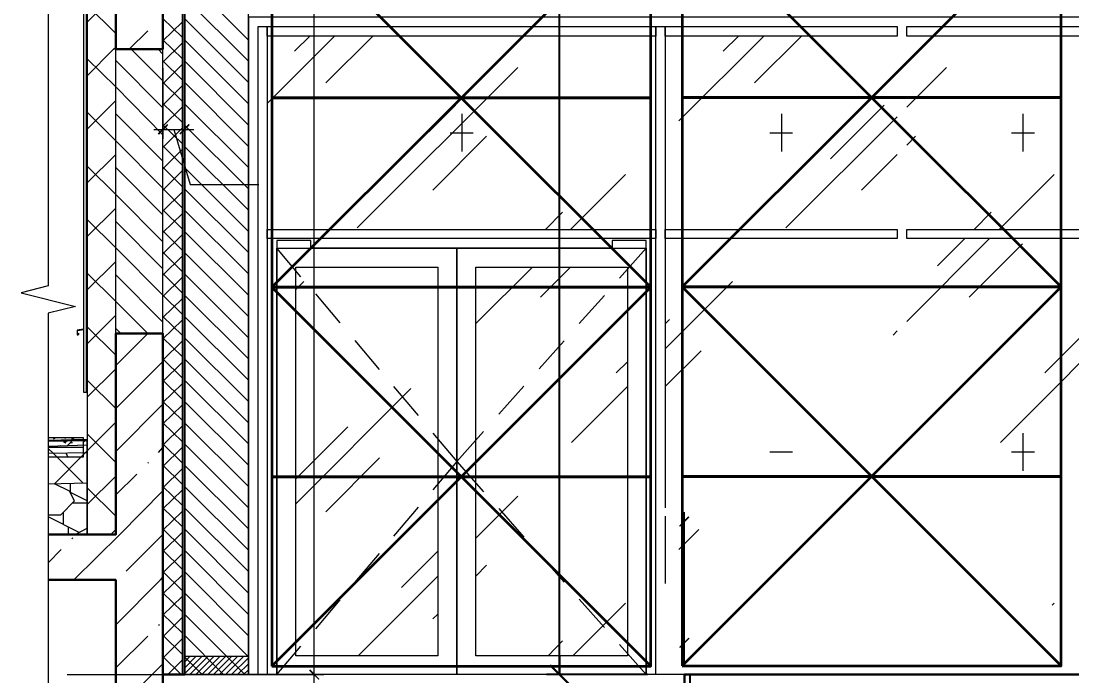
# Model space of a CAD drawing. Header units: millimetres. Extents: x -356862 to 418287, y 0 to 839748.
# Drawn here: x 315538 to 321085, y 797398 to 800855 of the extents above; entities that cross this region are included whole.
import ezdxf

# ---------------------------------------------------------------- set-up
doc = ezdxf.new("R2010")
doc.units = ezdxf.units.MM
doc.layers.add('0) строит. леса', color=20, linetype='Continuous', lineweight=30)
doc.layers.add('PDF _Геометрия', color=7, linetype='Continuous', true_color=0xbababa)
doc.layers.add('PDF _Сплошная заливка', color=7, linetype='Continuous', true_color=0xf50000)
doc.styles.add('СПДС', font='isocpeur.ttf', dxfattribs={"width": 0.9})
doc.dimstyles.new('Размера А3', dxfattribs={"dimtxt": 200, "dimasz": 100, "dimexe": 70, "dimexo": 100, "dimgap": 20, "dimtad": 1, "dimdec": 0, "dimrnd": 10, "dimzin": 0, "dimdsep": 46, "dimtxsty": 'СПДС', "dimblk": 'ARROWHEAD_6', "dimcen": 1, "dimclrd": 256, "dimclre": 256, "dimclrt": 256, "dimazin": 0, "dimtfac": 1, "dimtdec": 0, "dimtmove": 2, "dimatfit": 3, "dimfxl": 1, "dimtolj": 1, "dimtzin": 0, "dimarcsym": 0})

# ---------------------------------------------------------------- blocks, each defined once
blk = doc.blocks.new('ARROWHEAD_6')
at = {"color": 0, "linetype": 'Continuous'}
for p, q in [((0, 0), (-1, 0)), ((-0.5, -0.5), (0.5, 0.5))]:
    blk.add_line(p, q, dxfattribs=at)
blk = doc.blocks.new('*D14016')
at = {"layer": '0) строит. леса', "lineweight": -2, "transparency": 16777216}
for p, q in [((318844.4, 805488), (318310.7, 805488)), ((318844.4, 797405.5), (318310.7, 797405.5))]:
    blk.add_line(p, q, dxfattribs=at)
at = {"layer": '0) строит. леса', "color": 18, "lineweight": -2, "true_color": 0x000000, "transparency": 16777216}
blk.add_line((318380.7, 797505.5), (318380.7, 805388), dxfattribs=at)
at = {"layer": 'Defpoints', "color": 0, "transparency": 16777216}
for p in [(318380.7, 805488), (318944.4, 805488), (318944.4, 797405.5)]:
    blk.add_point(p, dxfattribs=at)
at = {"layer": '0) строит. леса', "color": 18, "lineweight": -2, "true_color": 0x000000, "transparency": 16777216, "xscale": 100, "yscale": 100, "zscale": 100}
for p, rotation in [((318380.7, 805488), 90), ((318380.7, 797405.5), 270)]:
    blk.add_blockref('ARROWHEAD_6', p, dxfattribs=dict(at, rotation=rotation))
at = {"layer": '0) строит. леса', "color": 18, "true_color": 0x000000, "transparency": 16777216, "insert": (318160.7, 801446.8), "char_height": 400, "attachment_point": 5, "rotation": 90, "style": 'СПДС'}
blk.add_mtext('\\A1;8000', dxfattribs=at)

msp = doc.modelspace()

# ---------------------------------------------------------------- linework, layer by layer
at = {"color": 1, "lineweight": 35}
for points in [[(316861.5817, 800449.4637), (318861.5817, 800449.4637), (318861.5817, 801449.4637), (316861.5817, 801449.4637)], [(319027.3804, 800451.3377), (321027.3804, 800451.3377), (321027.3804, 801451.3377), (319027.3804, 801451.3377)], [(316861.5817, 799449.4637), (318861.5817, 799449.4637), (318861.5817, 800449.4637), (316861.5817, 800449.4637)], [(319027.3804, 799451.3377), (321027.3804, 799451.3377), (321027.3804, 800451.3377), (319027.3804, 800451.3377)], [(316861.5817, 798449.4637), (318861.5817, 798449.4637), (318861.5817, 799449.4637), (316861.5817, 799449.4637)], [(319027.3804, 798451.3377), (321027.3804, 798451.3377), (321027.3804, 799451.3377), (319027.3804, 799451.3377)], [(316861.5817, 797449.4637), (318861.5817, 797449.4637), (318861.5817, 798449.4637), (316861.5817, 798449.4637)], [(319027.3804, 797451.3377), (321027.3804, 797451.3377), (321027.3804, 798451.3377), (319027.3804, 798451.3377)]]:
    msp.add_lwpolyline(points, close=True, dxfattribs=at)
for points in [[(316861.5817, 799449.4637), (318861.5817, 801449.4637)], [(316861.5817, 801449.4637), (318861.5817, 799449.4637)], [(319027.3804, 799451.3377), (321027.3804, 801451.3377)], [(319027.3804, 801451.3377), (321027.3804, 799451.3377)], [(316861.5817, 797449.4637), (318861.5817, 799449.4637)], [(316861.5817, 799449.4637), (318861.5817, 797449.4637)], [(319027.3804, 797451.3377), (321027.3804, 799451.3377)], [(319027.3804, 799451.3377), (321027.3804, 797451.3377)]]:
    msp.add_lwpolyline(points, dxfattribs=at)
at = {"layer": 'PDF _Геометрия', "color": 7, "lineweight": 5}
for points in [[(315681.5872, 806023.5707), (315681.5872, 805936.7764), (315681.5872, 799456.8369), (315537.6356, 799420.849), (315825.5388, 799348.8732), (315681.5872, 799312.8853), (315681.5872, 792835.0627), (315681.5872, 792748.2683)], [(315886.93, 805936.7764), (315886.93, 798895.849), (315886.93, 798144.3369), (315886.93, 798616.4135), (315886.93, 798646.0506), (315681.5872, 798641.8167)], [(315867.8776, 805936.7764), (315867.8776, 798895.849), (315886.93, 798895.849)], [(315882.6961, 798895.849), (315882.6961, 805936.7764)], [(317015.2566, 799505.5264), (316888.2405, 799655.8288), (316888.2405, 797405.5264), (317015.2566, 797555.8288)], [(316888.2405, 797405.5264), (316888.2405, 799655.8288)], [(318696.1034, 797564.2965), (318837.938, 797405.5264), (318837.938, 799655.8288), (318696.1034, 799497.0586)], [(318837.938, 799655.8288), (318837.938, 797405.5264)], [(317091.4663, 799414.4982), (317220.5993, 799262.0788)], [(318617.7768, 799406.0304), (318484.4098, 799257.8449)], [(316037.2324, 798144.3369), (316037.2324, 799204.9215)], [(317298.9259, 799168.9336), (317428.059, 799016.5143)], [(318403.9663, 799166.8167), (318272.7163, 799018.6312)], [(317504.2687, 798925.4861), (317633.4018, 798773.0667)], [(318192.2727, 798927.603), (318058.9058, 798779.4175)], [(317711.7284, 798679.9215), (317838.7445, 798529.6191), (317711.7284, 798381.4336)], [(317978.4622, 798688.3893), (317838.7445, 798529.6191), (317978.4622, 798370.849)], [(315681.5872, 798555.0224), (315867.8776, 798555.0224), (315867.8776, 798654.5183), (315681.5872, 798654.5183)], [(317633.4018, 798288.2885), (317504.2687, 798135.8691)], [(318058.9058, 798281.9377), (318192.2727, 798131.6353)], [(316037.2324, 798144.3369), (316037.2324, 798144.3369)], [(317428.059, 798044.8409), (317298.9259, 797892.4215)], [(318272.7163, 798042.724), (318403.9663, 797892.4215)], [(317220.5993, 797799.2764), (317091.4663, 797646.857)], [(318484.4098, 797803.5103), (318617.7768, 797653.2078)], [(318988.2405, 797325.0828), (319039.0469, 797325.0828), (319039.0469, 797405.5264), (316287.0308, 797405.5264)]]:
    msp.add_lwpolyline(points, dxfattribs=at)
at = {"layer": 'PDF _Геометрия', "color": 161, "lineweight": 9, "true_color": 0x7f9fff}
for points in [[(316401.3453, 804905.8288), (316536.8292, 804905.8288), (316536.8292, 805487.9861), (321539.1477, 805487.9861), (321539.1477, 805077.3006), (316737.938, 805077.3006), (316737.938, 801525.0828), (321539.1477, 801525.0828), (321539.1477, 800875.1836), (316737.938, 800875.1836), (316737.938, 797405.5264), (316401.3453, 797405.5264)], [(316287.0308, 804905.8288), (316388.6437, 804905.8288), (316388.6437, 797405.5264), (316287.0308, 797405.5264)]]:
    msp.add_lwpolyline(points, close=True, dxfattribs=at)
at = {"layer": 'PDF _Геометрия', "color": 7, "lineweight": 9}
for points in [[(316737.938, 797405.5264), (316737.938, 805487.9861)], [(316037.2324, 799204.9215), (316037.2324, 800705.8288)], [(316287.0308, 799204.9215), (316287.0308, 800705.8288)], [(315867.8776, 798646.0506), (315886.93, 798646.0506)]]:
    msp.add_lwpolyline(points, dxfattribs=at)
at = {"layer": 'PDF _Геометрия', "color": 7, "lineweight": 18}
for points in [[(317085.1155, 797354.7199), (317085.1155, 804956.6353)], [(316287.0308, 800606.3328), (316287.0308, 800233.7522)], [(316401.3453, 800606.3328), (316401.3453, 800233.7522)], [(316238.3413, 800282.4417), (316450.0348, 800282.4417)], [(316344.188, 800282.4417), (316430.9824, 799992.4215), (316792.9784, 799992.4215)], [(319039.0469, 797454.2159), (319039.0469, 798262.8853)], [(319039.0469, 797505.0224), (319039.0469, 797623.5707)], [(315781.0832, 797405.5264), (317135.9219, 797405.5264)]]:
    msp.add_lwpolyline(points, dxfattribs=at)
at = {"layer": 'PDF _Геометрия', "color": 161, "lineweight": 30, "true_color": 0x7f9fff}
msp.add_lwpolyline([(316287.0308, 804905.8288), (316401.3453, 804905.8288), (316401.3453, 797405.5264), (316287.0308, 797405.5264)], dxfattribs=at)
at = {"layer": 'PDF _Геометрия', "color": 7, "lineweight": 30}
msp.add_lwpolyline([(316287.0308, 800705.8288), (316287.0308, 801525.0828), (316037.2324, 801525.0828), (316037.2324, 800705.8288)], close=True, dxfattribs=at)
at = {"layer": 'PDF _Геометрия', "color": 161, "lineweight": 9, "true_color": 0x7f9fff}
for points in [[(316737.938, 800754.5183), (316401.3453, 801093.228)], [(316737.938, 800642.3207), (316401.3453, 800981.0304)], [(316388.6437, 800769.3369), (316287.0308, 800868.8328)], [(316388.6437, 800849.7804), (316287.0308, 800750.2844)], [(316737.938, 800530.1232), (316401.3453, 800868.8328)], [(316388.6437, 800657.1393), (316287.0308, 800756.6353)], [(316388.6437, 800737.5828), (316287.0308, 800638.0869)], [(316737.938, 800417.9256), (316401.3453, 800756.6353)], [(316388.6437, 800544.9417), (316287.0308, 800644.4377)], [(316388.6437, 800625.3853), (316287.0308, 800523.7724)], [(316737.938, 800305.728), (316401.3453, 800644.4377)], [(316388.6437, 800432.7441), (316287.0308, 800532.2401)], [(316388.6437, 800513.1877), (316287.0308, 800411.5748)], [(316737.938, 800193.5304), (316401.3453, 800532.2401)], [(316388.6437, 800320.5465), (316287.0308, 800420.0425)], [(316388.6437, 800400.9901), (316287.0308, 800299.3772)], [(316737.938, 800081.3328), (316401.3453, 800417.9256)], [(316388.6437, 800208.349), (316287.0308, 800307.8449)], [(316388.6437, 800288.7925), (316287.0308, 800187.1796)], [(316737.938, 799969.1353), (316401.3453, 800305.728)], [(316388.6437, 800094.0344), (316287.0308, 800195.6474)], [(316388.6437, 800176.5949), (316287.0308, 800074.982)], [(316737.938, 799856.9377), (316401.3453, 800193.5304)], [(316388.6437, 799981.8369), (316287.0308, 800083.4498)], [(316388.6437, 800064.3974), (316287.0308, 799962.7844)], [(316737.938, 799744.7401), (316401.3453, 800081.3328)], [(316388.6437, 799869.6393), (316287.0308, 799971.2522)], [(316388.6437, 799952.1998), (316287.0308, 799850.5869)], [(316737.938, 799632.5425), (316401.3453, 799969.1353)], [(316388.6437, 799757.4417), (316287.0308, 799859.0546)], [(316388.6437, 799837.8853), (316287.0308, 799738.3893)], [(316737.938, 799520.3449), (316401.3453, 799856.9377)], [(316388.6437, 799645.2441), (316287.0308, 799746.857)], [(316388.6437, 799725.6877), (316287.0308, 799626.1917)], [(316737.938, 799408.1474), (316401.3453, 799744.7401)], [(316388.6437, 799533.0465), (316287.0308, 799634.6594)], [(316388.6437, 799613.4901), (316287.0308, 799513.9941)], [(316737.938, 799295.9498), (316401.3453, 799632.5425)], [(316388.6437, 799420.849), (316287.0308, 799522.4619)], [(316388.6437, 799501.2925), (316287.0308, 799401.7965)], [(316737.938, 799183.7522), (316401.3453, 799520.3449)], [(316388.6437, 799308.6514), (316287.0308, 799408.1474)], [(316388.6437, 799389.0949), (316287.0308, 799289.599)], [(316737.938, 799071.5546), (316401.3453, 799408.1474)], [(316388.6437, 799196.4538), (316287.0308, 799295.9498)], [(316388.6437, 799276.8974), (316287.0308, 799177.4014)], [(316737.938, 798959.357), (316401.3453, 799295.9498)], [(316388.6437, 799084.2562), (316287.0308, 799183.7522)], [(316388.6437, 799164.6998), (316287.0308, 799065.2038)], [(316737.938, 798847.1594), (316401.3453, 799183.7522)], [(316388.6437, 798972.0586), (316287.0308, 799071.5546)], [(316388.6437, 799052.5022), (316287.0308, 798953.0062)], [(316737.938, 798734.9619), (316401.3453, 799071.5546)], [(316388.6437, 798859.8611), (316287.0308, 798959.357)], [(316737.938, 798622.7643), (316401.3453, 798959.357)], [(316388.6437, 798940.3046), (316287.0308, 798840.8086)], [(316388.6437, 798747.6635), (316287.0308, 798847.1594)], [(316737.938, 798510.5667), (316401.3453, 798847.1594)], [(316388.6437, 798828.107), (316287.0308, 798728.6111)], [(316388.6437, 798635.4659), (316287.0308, 798734.9619)], [(316737.938, 798398.3691), (316401.3453, 798734.9619)], [(316388.6437, 798715.9094), (316287.0308, 798616.4135)], [(316388.6437, 798523.2683), (316287.0308, 798622.7643)], [(316737.938, 798286.1715), (316401.3453, 798622.7643)], [(316388.6437, 798603.7119), (316287.0308, 798504.2159)], [(316388.6437, 798411.0707), (316287.0308, 798510.5667)], [(316737.938, 798173.974), (316401.3453, 798510.5667)], [(316388.6437, 798491.5143), (316287.0308, 798392.0183)], [(316388.6437, 798298.8732), (316287.0308, 798398.3691)], [(316737.938, 798061.7764), (316401.3453, 798398.3691)], [(316388.6437, 798379.3167), (316287.0308, 798279.8207)], [(316388.6437, 798186.6756), (316287.0308, 798286.1715)], [(316737.938, 797949.5788), (316401.3453, 798286.1715)], [(316388.6437, 798267.1191), (316287.0308, 798167.6232)], [(316388.6437, 798074.478), (316287.0308, 798173.974)], [(316737.938, 797835.2643), (316401.3453, 798173.974)], [(316388.6437, 798154.9215), (316287.0308, 798055.4256)], [(316388.6437, 797962.2804), (316287.0308, 798061.7764)], [(316737.938, 797723.0667), (316401.3453, 798061.7764)], [(316388.6437, 798042.724), (316287.0308, 797943.228)], [(316388.6437, 797850.0828), (316287.0308, 797949.5788)], [(316737.938, 797610.8691), (316401.3453, 797949.5788)], [(316388.6437, 797930.5264), (316287.0308, 797831.0304)], [(316388.6437, 797737.8853), (316287.0308, 797837.3812)], [(316737.938, 797498.6715), (316401.3453, 797837.3812)], [(316388.6437, 797818.3288), (316287.0308, 797718.8328)], [(316388.6437, 797625.6877), (316287.0308, 797725.1836)], [(316718.8856, 797405.5264), (316401.3453, 797725.1836)], [(316388.6437, 797706.1312), (316287.0308, 797604.5183)], [(316388.6437, 797513.4901), (316287.0308, 797612.9861)], [(316606.688, 797405.5264), (316401.3453, 797612.9861)], [(316388.6437, 797593.9336), (316287.0308, 797492.3207)], [(316382.2929, 797405.5264), (316287.0308, 797500.7885)], [(316494.4905, 797405.5264), (316401.3453, 797498.6715)], [(316388.6437, 797481.7361), (316312.434, 797405.5264)]]:
    msp.add_lwpolyline(points, dxfattribs=at)
at = {"layer": 'PDF _Геометрия', "color": 8, "lineweight": 9, "true_color": 0x808080}
for points in [[(315886.93, 800849.7804), (316037.2324, 801000.0828)], [(316037.2324, 800788.3893), (315886.93, 800938.6917)], [(316109.2082, 800705.8288), (316206.5872, 800803.2078)], [(315886.93, 800566.1111), (316026.6477, 800705.8288), (316037.2324, 800716.4135)], [(316287.0308, 800538.5909), (316119.7929, 800705.8288)], [(316287.0308, 800680.4256), (316261.6276, 800705.8288)], [(316287.0308, 800254.9215), (316037.2324, 800506.8369), (315886.93, 800655.0224)], [(316287.0308, 800396.7562), (316037.2324, 800646.5546)], [(315886.93, 800284.5586), (316037.2324, 800434.8611)], [(316287.0308, 799973.3691), (316037.2324, 800223.1675), (315886.93, 800373.4699)], [(316287.0308, 800115.2038), (316037.2324, 800365.0022)], [(315886.93, 800000.8893), (316037.2324, 800151.1917)], [(316287.0308, 799689.6998), (316037.2324, 799939.4982), (315886.93, 800089.8006)], [(316287.0308, 799831.5344), (316037.2324, 800081.3328)], [(315886.93, 799717.2199), (316037.2324, 799867.5224)], [(316287.0308, 799408.1474), (316037.2324, 799657.9457), (315886.93, 799808.2482)], [(316287.0308, 799547.8651), (316037.2324, 799797.6635)], [(315886.93, 799435.6675), (316037.2324, 799585.9699)], [(316037.2324, 799037.6836), (316206.5872, 799204.9215), (316037.2324, 799374.2764), (315886.93, 799524.5788)], [(316287.0308, 799266.3127), (316037.2324, 799516.1111)], [(315886.93, 799151.9982), (316037.2324, 799302.3006)], [(316037.2324, 799090.607), (315886.93, 799240.9094)], [(316064.7526, 799204.9215), (316037.2324, 799232.4417)], [(316287.0308, 799058.853), (316037.2324, 798809.0546), (315886.93, 798959.357)], [(315886.93, 798870.4457), (316037.2324, 799018.6312)], [(316037.2324, 798582.5425), (316287.0308, 798832.3409)], [(315886.93, 798586.7764), (316037.2324, 798737.0788)], [(316037.2324, 798525.3853), (315886.93, 798675.6877)], [(316263.7445, 798578.3086), (316287.0308, 798603.7119)], [(316206.5872, 798521.1514), (316210.8211, 798525.3853)], [(315886.93, 798303.107), (316037.2324, 798453.4094)], [(316037.2324, 798353.9135), (316149.43, 798463.9941)], [(316037.2324, 798241.7159), (315886.93, 798392.0183)], [(315817.0711, 797905.1232), (316058.4018, 798144.3369), (316287.0308, 798375.0828)], [(316011.8292, 798144.3369), (316037.2324, 798171.857)], [(315806.4864, 798123.1675), (315810.7203, 798127.4014)], [(316092.2727, 797951.6957), (316287.0308, 798144.3369), (316287.0308, 798146.4538)], [(315681.5872, 797996.1514), (315749.3292, 798066.0103)], [(316037.2324, 797668.0264), (316274.3292, 797905.1232), (316287.0308, 797919.9417)], [(316037.2324, 797896.6554), (316039.3493, 797898.7724)], [(316263.7445, 797665.9094), (316267.9784, 797670.1433)], [(316037.2324, 797441.5143), (316206.5872, 797608.7522)], [(316149.43, 797325.0828), (316037.2324, 797212.8853), (316287.0308, 797462.6836)]]:
    msp.add_lwpolyline(points, dxfattribs=at)
at = {"layer": 'PDF _Геометрия', "color": 252, "lineweight": 5, "true_color": 0x989898}
for points in [[(316788.7445, 797405.5264), (316788.7445, 799729.9215), (316788.7445, 800826.4941), (316837.434, 800826.4941), (316837.434, 799729.9215), (316837.434, 797405.5264)], [(318888.7445, 797405.5264), (318888.7445, 799729.9215), (318888.7445, 800826.4941), (318937.434, 800826.4941), (318937.434, 799729.9215), (318937.434, 798286.1715)], [(318937.434, 798241.7159), (318937.434, 797886.0707)]]:
    msp.add_lwpolyline(points, dxfattribs=at)
for points in [[(318888.7445, 800826.4941), (318888.7445, 800775.6877), (316837.434, 800775.6877), (316837.434, 800826.4941)], [(320163.1397, 800826.4941), (320163.1397, 800775.6877), (318937.434, 800775.6877), (318937.434, 800826.4941)], [(321439.6518, 800826.4941), (321439.6518, 800775.6877), (320213.9461, 800775.6877), (320213.9461, 800826.4941)], [(318888.7445, 799755.3248), (318888.7445, 799706.6353), (316837.434, 799706.6353), (316837.434, 799755.3248)], [(320163.1397, 799755.3248), (320163.1397, 799706.6353), (318937.434, 799706.6353), (318937.434, 799755.3248)], [(321439.6518, 799755.3248), (321439.6518, 799706.6353), (320213.9461, 799706.6353), (320213.9461, 799755.3248)]]:
    msp.add_lwpolyline(points, close=True, dxfattribs=at)
at = {"layer": 'PDF _Геометрия', "color": 254, "lineweight": 5, "true_color": 0xdcdcdc}
for points in [[(316837.434, 800420.0425), (317193.0792, 800775.6877)], [(316981.3856, 800695.2441), (317061.8292, 800775.6877)], [(317146.5066, 800528.0062), (317394.188, 800775.6877)], [(319009.4098, 800329.0143), (319458.2001, 800775.6877)], [(319244.3897, 800695.2441), (319324.8332, 800775.6877)], [(319409.5106, 800528.0062), (319657.1921, 800775.6877)], [(317311.6276, 799763.7925), (318160.5187, 800610.5667)], [(320213.9461, 800400.9901), (320423.5227, 800610.5667)], [(317546.6074, 800127.9054), (317830.2768, 800411.5748)], [(319809.6114, 800127.9054), (320093.2808, 800411.5748)], [(317864.1477, 800365.0022), (317864.1477, 800166.0103)], [(319551.3453, 800365.0022), (319551.3453, 800166.0103)], [(319574.6316, 799763.7925), (320163.1397, 800350.1836)], [(320825.7405, 800365.0022), (320825.7405, 800166.0103)], [(317711.7284, 799962.7844), (317995.3977, 800246.4538)], [(317802.7566, 800265.5062), (317923.4219, 800265.5062)], [(319489.9542, 800265.5062), (319610.6195, 800265.5062)], [(320213.9461, 800199.8812), (320258.4018, 800246.4538)], [(320766.4663, 800265.5062), (320887.1316, 800265.5062)], [(319974.7324, 799962.7844), (320163.1397, 800151.1917)], [(318437.8372, 799755.3248), (318727.8574, 800045.3449)], [(320700.8413, 799755.3248), (320990.8614, 800045.3449)], [(318306.5872, 799755.3248), (318395.4985, 799846.353)], [(320569.5913, 799755.3248), (320658.5026, 799846.353)], [(320213.9461, 799268.4296), (320650.0348, 799706.6353)], [(320374.8332, 799562.6836), (320518.7848, 799706.6353)], [(320542.0711, 799397.5627), (320823.6235, 799679.1151)], [(317938.2405, 799257.8449), (318236.7284, 799556.3328)], [(318279.0671, 799397.5627), (318437.8372, 799556.3328)], [(316987.7364, 799437.7844), (317030.0751, 799480.1232)], [(318939.5509, 799126.5949), (319293.0792, 799480.1232)], [(320707.1921, 798631.232), (321439.6518, 799363.6917)], [(318939.5509, 799257.8449), (318960.7203, 799279.0143)], [(320942.1719, 798997.4619), (321223.7243, 799279.0143)], [(315867.8776, 799228.2078), (315834.0066, 799223.974), (315834.0066, 799198.5707), (315838.2405, 799198.5707), (315842.4743, 799202.8046), (315842.4743, 799207.0385), (315836.1235, 799200.6877), (315836.1235, 799221.857), (315867.8776, 799226.0909)], [(320141.9703, 799196.4538), (320163.1397, 799219.7401)], [(315836.1235, 799200.6877), (315836.1235, 799200.6877)], [(318939.5509, 798927.603), (319127.9582, 799113.8933)], [(318679.1679, 798997.4619), (318738.4421, 799056.7361)], [(316987.7364, 798307.3409), (317595.2969, 798914.9014)], [(318444.188, 798631.232), (318738.4421, 798925.4861)], [(316987.7364, 798438.5909), (317262.938, 798713.7925)], [(320825.7405, 798679.9215), (320825.7405, 798480.9296)], [(319489.9542, 798580.4256), (319610.6195, 798580.4256)], [(320766.4663, 798580.4256), (320887.1316, 798580.4256)], [(317146.5066, 798265.0022), (317430.1759, 798548.6715)], [(317938.2405, 798125.2844), (318160.5187, 798347.5627)], [(319009.4098, 798066.0103), (319115.2566, 798171.857)], [(317546.6074, 797864.9014), (317737.1316, 798057.5425)], [(317938.2405, 797924.1756), (317995.3977, 797983.4498)], [(317317.9784, 797505.0224), (317737.1316, 797924.1756)], [(318450.5388, 797505.0224), (318727.8574, 797782.3409)], [(320980.2768, 797771.7562), (320990.8614, 797782.3409)], [(317711.7284, 797699.7804), (317737.1316, 797725.1836)], [(318319.2888, 797505.0224), (318395.4985, 797583.349)], [(319039.0469, 797284.8611), (319039.0469, 797405.5264)], [(319041.1638, 797284.8611), (319041.1638, 797405.5264)], [(319070.8009, 797284.8611), (319070.8009, 797405.5264)]]:
    msp.add_lwpolyline(points, dxfattribs=at)
at = {"layer": 'PDF _Геометрия', "color": 7, "lineweight": 9}
for points in [[(316888.2405, 799696.0506), (316888.2405, 799655.8288), (317068.18, 799655.8288), (317068.18, 799696.0506)], [(318657.9985, 799696.0506), (318657.9985, 799655.8288), (318837.938, 799655.8288), (318837.938, 799696.0506)]]:
    msp.add_lwpolyline(points, close=True, dxfattribs=at)
at = {"layer": 'PDF _Геометрия', "color": 7, "lineweight": 5}
for points in [[(318657.9985, 799655.8288), (317838.7445, 799655.8288), (317838.7445, 797405.5264), (317838.7445, 799655.8288), (317068.18, 799655.8288)], [(316987.7364, 797505.0224), (316987.7364, 799556.3328), (317737.1316, 799556.3328), (317737.1316, 797505.0224)], [(318738.4421, 797505.0224), (317938.2405, 797505.0224), (317938.2405, 799556.3328), (318738.4421, 799556.3328)]]:
    msp.add_lwpolyline(points, close=True, dxfattribs=at)
at = {"layer": 'PDF _Геометрия', "color": 7, "lineweight": 30}
for points in [[(322038.7445, 792835.0627), (322038.7445, 793074.2764), (316287.0308, 793074.2764), (316287.0308, 797905.1232), (316287.0308, 798144.3369), (316287.0308, 799204.9215), (316037.2324, 799204.9215), (316037.2324, 798144.3369), (315681.5872, 798144.3369)], [(315681.5872, 797905.1232), (316037.2324, 797905.1232), (316037.2324, 793074.2764), (315681.5872, 793074.2764)]]:
    msp.add_lwpolyline(points, dxfattribs=at)
at = {"layer": 'PDF _Геометрия', "color": 7, "lineweight": 20}
for points in [[(315886.93, 798641.8167), (315681.5872, 798637.5828)], [(315886.93, 798639.6998), (315681.5872, 798635.4659)], [(315886.93, 798616.4135), (315681.5872, 798610.0627)], [(315681.5872, 798605.8288), (315867.8776, 798605.8288)], [(315886.93, 798576.1917), (315681.5872, 798571.9578)], [(315886.93, 798415.3046), (315681.5872, 798411.0707)]]:
    msp.add_lwpolyline(points, dxfattribs=at)
at = {"layer": 'PDF _Геометрия', "lineweight": 5}
for points in [[(315706.9905, 798654.5183), (315713.3413, 798654.5183)], [(315709.1074, 798650.2844), (315715.4582, 798654.5183)], [(315740.8614, 798612.1796), (315747.2122, 798614.2965), (315747.2122, 798612.1796)], [(315768.3816, 798654.5183), (315770.4985, 798652.4014)], [(315781.0832, 798612.1796), (315806.4864, 798637.5828)], [(315800.1356, 798629.1151), (315808.6034, 798631.232)], [(315808.6034, 798654.5183), (315804.3695, 798652.4014), (315817.0711, 798650.2844), (315814.9542, 798654.5183)], [(315867.8776, 798639.6998), (315872.1114, 798633.349)], [(315865.7606, 798415.3046), (315709.1074, 798571.9578), (315681.5872, 798599.478)], [(315713.3413, 798411.0707), (315876.3453, 798576.1917), (315886.93, 798586.7764)], [(315681.5872, 798248.0667), (315747.2122, 798248.0667), (315819.188, 798322.1594), (315793.7848, 798372.9659), (315717.5751, 798411.0707)], [(315886.93, 798322.1594), (315798.0187, 798366.6151), (315798.0187, 798413.1877)], [(315808.6034, 798311.5748), (315886.93, 798311.5748)], [(315844.5913, 798154.9215), (315681.5872, 798237.482)], [(315762.0308, 798197.2603), (315762.0308, 798262.8853)], [(315787.434, 798144.3369), (315787.434, 798184.5586)], [(315823.4219, 798144.3369), (315886.93, 798178.2078)]]:
    msp.add_lwpolyline(points, dxfattribs=at)
msp.add_lwpolyline([(315776.8493, 798641.8167), (315762.0308, 798635.4659), (315772.6155, 798629.1151)], close=True, dxfattribs=at)
at = {"layer": 'PDF _Геометрия', "color": 8, "lineweight": 5, "true_color": 0x808080}
msp.add_lwpolyline([(315785.3171, 798555.0224), (315776.8493, 798569.8409)], dxfattribs=at)
at = {"layer": 'PDF _Геометрия', "color": 84, "lineweight": 20, "true_color": 0x269900}
for points in [[(316401.3453, 797471.1514), (316428.8655, 797500.7885)], [(316401.3453, 797439.3974), (316460.6195, 797500.7885)], [(316401.3453, 797409.7603), (316492.3735, 797500.7885)], [(316428.8655, 797405.5264), (316524.1276, 797500.7885)], [(316460.6195, 797405.5264), (316555.8816, 797500.7885)], [(316492.3735, 797405.5264), (316587.6356, 797500.7885)], [(316524.1276, 797405.5264), (316617.2727, 797500.7885)], [(316553.7647, 797405.5264), (316649.0268, 797500.7885)], [(316585.5187, 797405.5264), (316680.7808, 797500.7885)], [(316617.2727, 797405.5264), (316712.5348, 797500.7885)], [(316649.0268, 797405.5264), (316737.938, 797494.4377)], [(316680.7808, 797405.5264), (316737.938, 797462.6836)], [(316712.5348, 797405.5264), (316737.938, 797430.9296)]]:
    msp.add_lwpolyline(points, dxfattribs=at)
msp.add_lwpolyline([(316401.3453, 797405.5264), (316737.938, 797405.5264), (316737.938, 797500.7885), (316401.3453, 797500.7885)], close=True, dxfattribs=at)
at = {"layer": 'PDF _Геометрия', "color": 150, "lineweight": 30, "true_color": 0x0080ff}
msp.add_lwpolyline([(321439.6518, 796325.8893), (321439.6518, 796444.4377), (321139.0469, 796444.4377), (321139.0469, 796565.103), (320838.4421, 796565.103), (320838.4421, 796685.7683), (320537.8372, 796685.7683), (320537.8372, 796804.3167), (320239.3493, 796804.3167), (320239.3493, 796924.982), (319938.7445, 796924.982), (319938.7445, 797045.6474), (319638.1397, 797045.6474), (319638.1397, 797164.1957), (319337.5348, 797164.1957), (319337.5348, 797284.8611), (319039.0469, 797284.8611), (319039.0469, 797405.5264), (321539.1477, 797405.5264), (321539.1477, 796325.8893)], close=True, dxfattribs=at)
at = {"layer": 'PDF _Геометрия', "color": 254, "lineweight": 5, "true_color": 0xdcdcdc}
msp.add_lwpolyline([(319068.684, 797405.5264), (319068.684, 797284.8611)], close=True, dxfattribs=at)
at = {"layer": 'PDF _Сплошная заливка', "color": 7, "transparency": 33554559}
for points in [[(316310.3171, 800312.0788), (316265.8614, 800254.9215), (316259.5106, 800261.2724)], [(316314.5509, 800305.728), (316310.3171, 800312.0788), (316265.8614, 800254.9215)], [(316373.8251, 800261.2724), (316378.059, 800254.9215), (316422.5147, 800312.0788)], [(316378.059, 800254.9215), (316422.5147, 800312.0788), (316428.8655, 800305.728)], [(319060.2163, 798241.7159), (319015.7606, 798184.5586), (319011.5268, 798190.9094)], [(319066.5671, 798235.3651), (319060.2163, 798241.7159), (319015.7606, 798184.5586)], [(319060.2163, 797600.2844), (319015.7606, 797545.2441), (319011.5268, 797551.5949)], [(319066.5671, 797596.0506), (319060.2163, 797600.2844), (319015.7606, 797545.2441)], [(317063.9461, 797433.0465), (317057.5953, 797426.6957), (317112.6356, 797382.2401)], [(317057.5953, 797426.6957), (317112.6356, 797382.2401), (317108.4018, 797378.0062)]]:
    msp.add_solid(points, dxfattribs=at)

# ---------------------------------------------------------------- dimensions: what is measured, and where the dimension line sits
at = {"layer": '0) строит. леса'}
dim = msp.add_linear_dim(base=(318380.68, 805487.9861), p1=(318944.3681, 797405.5264), p2=(318944.3681, 805487.9861), angle=90, text='8000', dimstyle='Размера А3', override={"dimtxt": 400, "dimclrd": 18, "dimclrt": 18}, dxfattribs=at)
dim.commit()
dim.dimension.update_dxf_attribs({"geometry": '*D14016', "text_midpoint": (318160.68, 801446.7562)})

doc.saveas('drawing.dxf')
